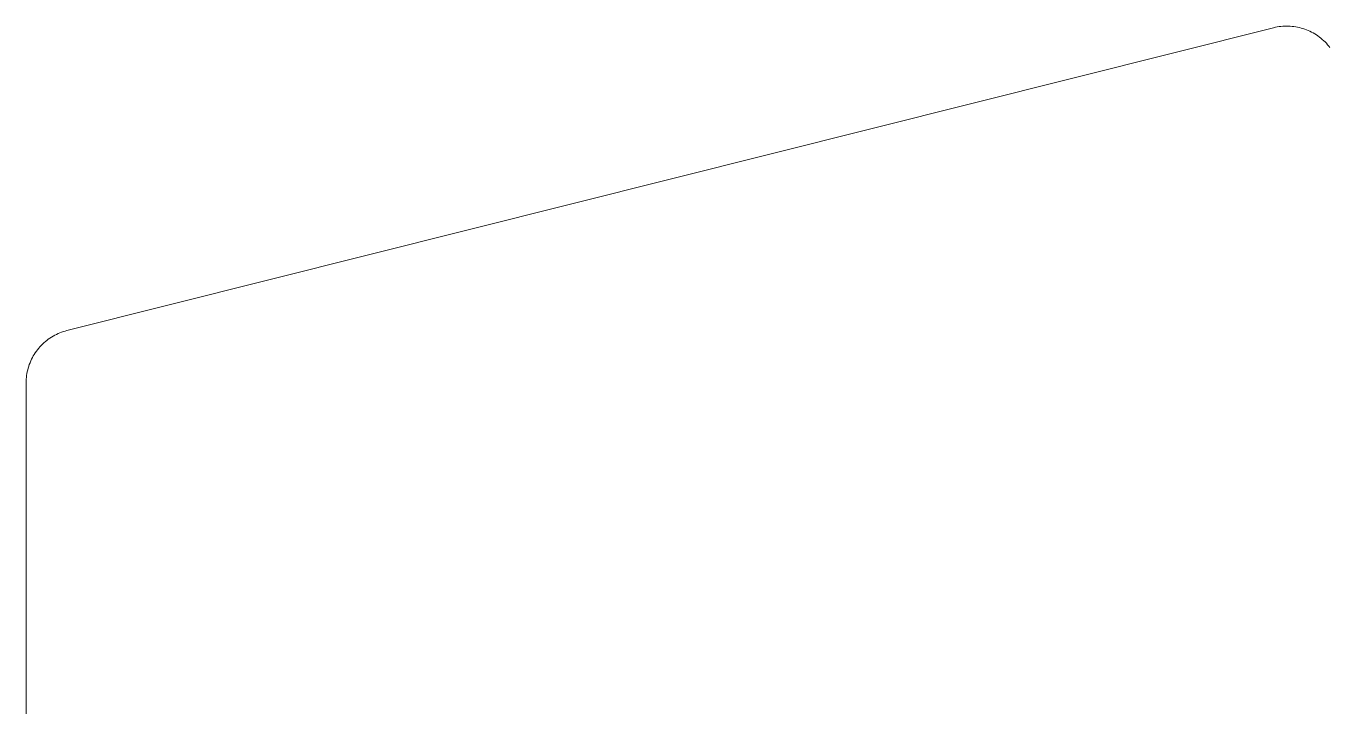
# Model space of a CAD drawing. Header units: millimetres. Extents: x -427 to 4679, y -324 to 2971.
# Drawn here: x 2594.7 to 2691.2, y 1537.7 to 1588.6 of the extents above; entities that cross this region are included whole.
import ezdxf

# ---------------------------------------------------------------- set-up
doc = ezdxf.new("R2010")
doc.units = ezdxf.units.MM
doc.layers.add('ZANO_R', color=7, linetype='Continuous', lineweight=0)

msp = doc.modelspace()

# ---------------------------------------------------------------- linework, layer by layer
at = {"layer": 'ZANO_R'}
for p, q in [((2597.748, 1566.09), (2687.029, 1588.503)), ((2687.029, 1588.503), (2687.163, 1588.534)), ((2687.163, 1588.534), (2687.298, 1588.561)), ((2687.298, 1588.561), (2687.434, 1588.583)), ((2687.434, 1588.583), (2687.571, 1588.6)), ((2687.571, 1588.6), (2687.708, 1588.613)), ((2687.708, 1588.613), (2687.846, 1588.62)), ((2687.846, 1588.62), (2687.983, 1588.623)), ((2687.983, 1588.623), (2688.121, 1588.622)), ((2688.121, 1588.622), (2688.259, 1588.615)), ((2688.259, 1588.615), (2688.396, 1588.604)), ((2688.396, 1588.604), (2688.533, 1588.588)), ((2688.533, 1588.588), (2688.669, 1588.568)), ((2688.669, 1588.568), (2688.805, 1588.542)), ((2688.805, 1588.542), (2688.939, 1588.512)), ((2688.939, 1588.512), (2689.073, 1588.478)), ((2689.073, 1588.478), (2689.205, 1588.439)), ((2689.205, 1588.439), (2689.335, 1588.395)), ((2689.335, 1588.395), (2689.465, 1588.347)), ((2689.465, 1588.347), (2689.592, 1588.294)), ((2689.592, 1588.294), (2689.717, 1588.237)), ((2689.717, 1588.237), (2689.841, 1588.176)), ((2689.841, 1588.176), (2689.962, 1588.111)), ((2689.962, 1588.111), (2690.081, 1588.041)), ((2690.081, 1588.041), (2690.198, 1587.968)), ((2690.198, 1587.968), (2690.311, 1587.89)), ((2690.311, 1587.89), (2690.423, 1587.808)), ((2690.423, 1587.808), (2690.531, 1587.723)), ((2690.531, 1587.723), (2690.636, 1587.634)), ((2690.636, 1587.634), (2690.738, 1587.542)), ((2690.738, 1587.542), (2690.837, 1587.446)), ((2690.837, 1587.446), (2690.933, 1587.347)), ((2690.933, 1587.347), (2691.025, 1587.244)), ((2691.025, 1587.244), (2691.113, 1587.138)), ((2691.113, 1587.138), (2691.198, 1587.03)), ((2596.84, 1565.74), (2596.964, 1565.803)), ((2596.964, 1565.803), (2597.09, 1565.862)), ((2597.09, 1565.862), (2597.218, 1565.917)), ((2597.218, 1565.917), (2597.349, 1565.967)), ((2597.349, 1565.967), (2597.48, 1566.013)), ((2597.48, 1566.013), (2597.614, 1566.054)), ((2597.614, 1566.054), (2597.748, 1566.09)), ((2595.656, 1564.779), (2595.747, 1564.884)), ((2595.747, 1564.884), (2595.842, 1564.987)), ((2595.842, 1564.987), (2595.941, 1565.085)), ((2595.941, 1565.085), (2596.043, 1565.18)), ((2596.043, 1565.18), (2596.148, 1565.272)), ((2596.148, 1565.272), (2596.256, 1565.36)), ((2596.256, 1565.36), (2596.367, 1565.444)), ((2596.367, 1565.444), (2596.482, 1565.524)), ((2596.482, 1565.524), (2596.598, 1565.6)), ((2596.598, 1565.6), (2596.718, 1565.672)), ((2596.718, 1565.672), (2596.84, 1565.74)), ((2595.067, 1563.836), (2595.126, 1563.962)), ((2595.126, 1563.962), (2595.189, 1564.086)), ((2595.189, 1564.086), (2595.257, 1564.208)), ((2595.257, 1564.208), (2595.329, 1564.328)), ((2595.329, 1564.328), (2595.404, 1564.445)), ((2595.404, 1564.445), (2595.484, 1564.559)), ((2595.484, 1564.559), (2595.568, 1564.671)), ((2595.568, 1564.671), (2595.656, 1564.779)), ((2594.783, 1562.904), (2594.809, 1563.041)), ((2594.809, 1563.041), (2594.841, 1563.177)), ((2594.841, 1563.177), (2594.877, 1563.312)), ((2594.877, 1563.312), (2594.918, 1563.445)), ((2594.918, 1563.445), (2594.963, 1563.577)), ((2594.963, 1563.577), (2595.013, 1563.707)), ((2595.013, 1563.707), (2595.067, 1563.836)), ((2594.722, 1562.211), (2594.725, 1562.35)), ((2594.722, 1537.716), (2594.722, 1562.211)), ((2594.725, 1562.35), (2594.732, 1562.489)), ((2594.732, 1562.489), (2594.744, 1562.628)), ((2594.744, 1562.628), (2594.761, 1562.767)), ((2594.761, 1562.767), (2594.783, 1562.904))]:
    msp.add_line(p, q, dxfattribs=at)

doc.saveas('drawing.dxf')
